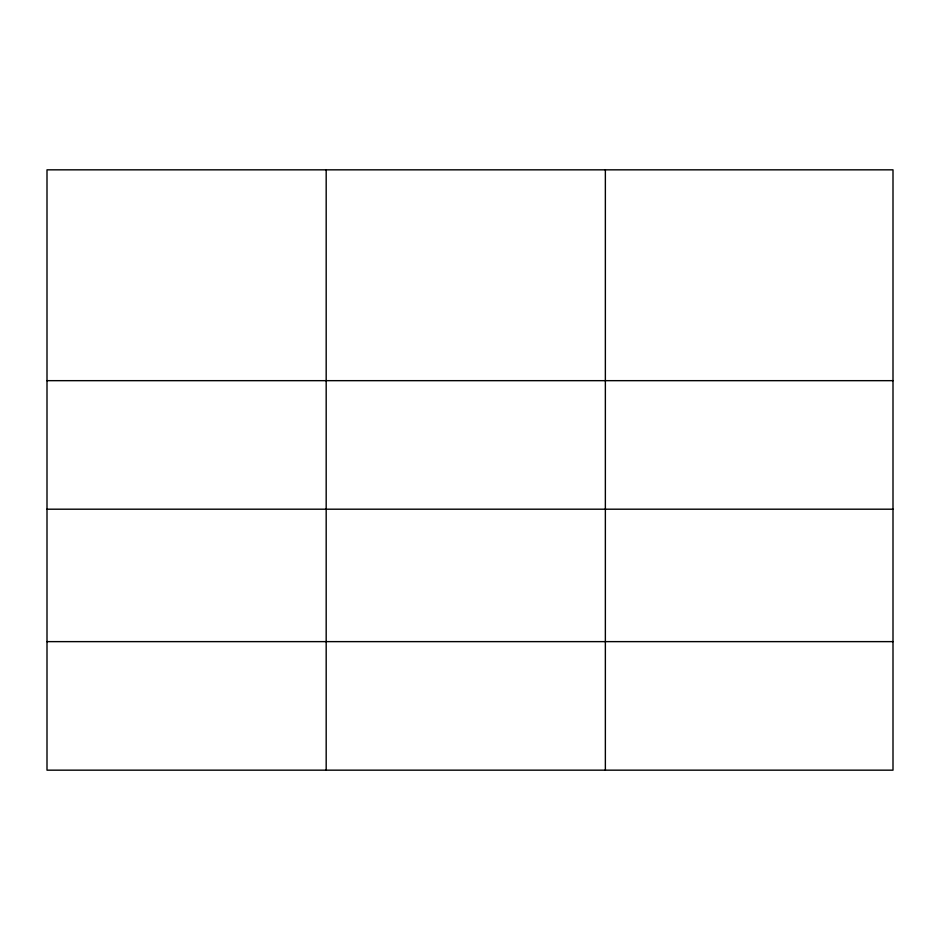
<?xml version="1.0" encoding="UTF-8"?>
<svg xmlns="http://www.w3.org/2000/svg" width="940" height="940" viewBox="0 0 940 940"><rect width="100%" height="100%" fill="white"/><g stroke="black" fill="none" stroke-linecap="round" stroke-linejoin="round"><path stroke-width="1.41" d="M893 509.198L893 169.834L47 169.834L47 770.166L893 770.166L893 509.198L47 509.198M47 380.665L893 380.665M47 641.632L893 641.632M605.36 169.834L605.36 770.166M326.18 169.834L326.18 770.166"/></g></svg>
